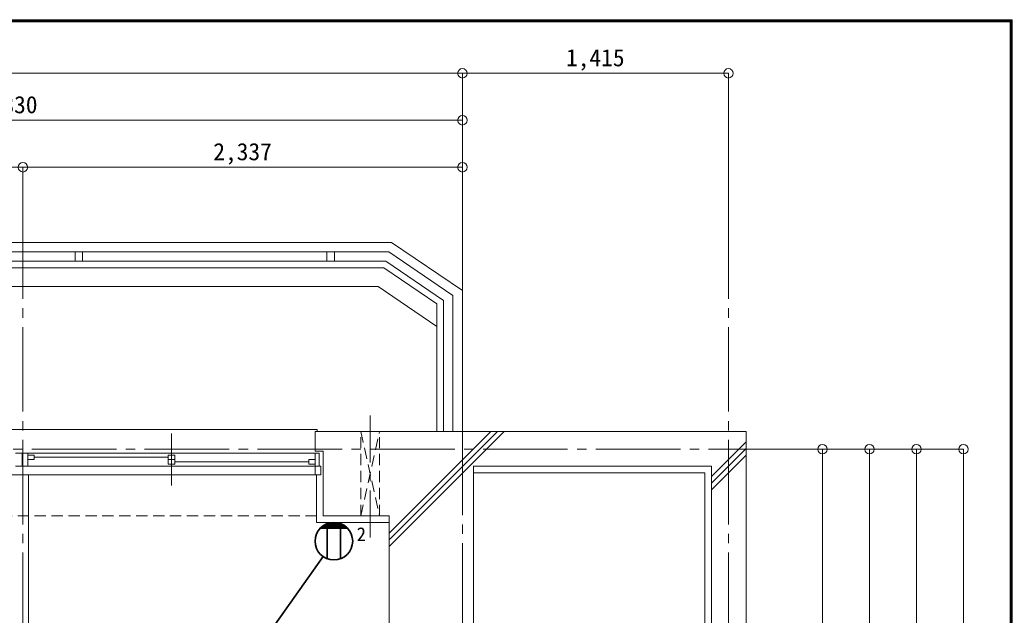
# Model space of a CAD drawing. Units: millimetres at full size, sheet at 1:50; details may follow other scales. Extents: x -9674 to 9699, y -6794 to 6791.
# Drawn here: x 4421 to 9699, y 3624 to 6791 of the extents above; entities that cross this region are included whole.
import ezdxf
from ezdxf.enums import TextEntityAlignment as Align

# ---------------------------------------------------------------- set-up
doc = ezdxf.new("R2010")
doc.units = ezdxf.units.MM
doc.header["$LTSCALE"] = 50
doc.header["$PDMODE"] = 32
doc.header["$PDSIZE"] = 50
for name, pattern in [('CHAIN1', [8, 5, -1, 1, -1]), ('CHAIN2', [12, 9, -1, 1, -1]), ('DASHED1', [1.8, 1.2, -0.6])]:
    doc.linetypes.add(name, pattern=pattern)
for name, color, linetype, lineweight in [('0-0_図面枠', 7, 'Continuous', 9), ('1-0_芯', 134, 'CHAIN2', 9), ('1-1_躯体', 134, 'Continuous', 9), ('1-2_間仕切', 134, 'Continuous', 9), ('1-3_建具', 134, 'Continuous', 9), ('1-6_ﾊﾞﾙｺﾆｰ・階段', 134, 'Continuous', 9), ('1-7_その他', 134, 'DASHED1', 9), ('1-8_ハッチ', 134, 'Continuous', 9), ('1-B_寸法', 134, 'Continuous', 9), ('1-C_梁', 134, 'DASHED1', 9), ('2-0_芯', 2, 'Continuous', 35)]:
    doc.layers.add(name, color=color, linetype=linetype, lineweight=lineweight)
doc.styles.add('ＭＳ ゴシック', font='')
doc.styles.get('ＭＳ ゴシック').set_extended_font_data('MS Gothic')

msp = doc.modelspace()

# ---------------------------------------------------------------- linework, layer by layer
at = {"layer": '0-0_図面枠'}
for p, q in [((9698.92, 6791.43), (-9673.92, 6791.43)), ((9697.16, 6789.66), (-9672.16, 6789.66)), ((9695.4, 6787.9), (-9670.4, 6787.9)), ((-9668.64, 6786.14), (9693.64, 6786.14)), ((9691.87, 6784.38), (-9666.87, 6784.38)), ((9690.11, 6782.61), (-9665.11, 6782.61)), ((9688.35, 6780.85), (-9663.35, 6780.85)), ((9688.35, -6783.35), (9688.35, 6780.85)), ((9690.11, -6785.11), (9690.11, 6782.61)), ((9691.87, -6786.88), (9691.87, 6784.38)), ((9693.64, 6786.14), (9693.64, -6788.64)), ((9695.4, -6790.4), (9695.4, 6787.9)), ((9697.16, -6792.16), (9697.16, 6789.66)), ((9698.92, -6793.93), (9698.92, 6791.43))]:
    msp.add_line(p, q, dxfattribs=at)
at = {"layer": '1-0_芯'}
for p, q in [((4437.58, 5756.89), (4437.58, 921.89)), ((6774.58, -3643.11), (6774.58, 5756.89)), ((8189.58, 5756.89), (8189.58, 1341.89)), ((-8715.42, 4506.89), (8439.58, 4506.89))]:
    msp.add_line(p, q, dxfattribs=at)
at = {"layer": '1-1_躯体'}
for p, q in [((5992.58, 4496.89), (5992.58, 4601.89)), ((8284.58, 4601.89), (5992.58, 4601.89)), ((8284.58, 4601.89), (8284.58, 3491.89)), ((6034.58, 4496.89), (5992.58, 4496.89)), ((6034.58, 4151.89), (6034.58, 4496.89)), ((8099.58, 4416.89), (8099.58, 3456.89)), ((6384.58, 4151.89), (6034.58, 4151.89)), ((6384.58, 3516.89), (6384.58, 4151.89))]:
    msp.add_line(p, q, dxfattribs=at)
msp.add_lwpolyline([(6384.58, 3516.89), (6834.58, 3516.89), (6834.58, 4416.89), (8099.58, 4416.89)], dxfattribs=at)
at = {"layer": '1-2_間仕切'}
msp.add_line((4467.58, 4369.89), (4467.58, 1985.89), dxfattribs=at)
at = {"layer": '1-3_建具'}
for p, q in [((2872.58, 4611.89), (6002.58, 4611.89)), ((6002.58, 4601.89), (6002.58, 4611.89)), ((5227.58, 4590.37), (5227.58, 4313.41)), ((4397.58, 4486.89), (4477.58, 4486.89)), ((4432.58, 4416.89), (4432.58, 4486.89)), ((4462.58, 4486.89), (4462.58, 4416.89)), ((5977.58, 4486.89), (4477.58, 4486.89)), ((6012.58, 4486.89), (5977.58, 4486.89)), ((5992.58, 4416.89), (5992.58, 4486.89)), ((6012.58, 4486.89), (6012.58, 4416.89)), ((4497.58, 4451.89), (4462.58, 4451.89)), ((5210.08, 4463.89), (4497.58, 4463.89)), ((5210.08, 4427.89), (5210.08, 4475.89)), ((5245.08, 4475.89), (5210.08, 4475.89)), ((5245.08, 4451.89), (5210.08, 4451.89)), ((5245.08, 4427.89), (5245.08, 4475.89)), ((5957.58, 4439.89), (5245.08, 4439.89)), ((5957.58, 4451.89), (5992.58, 4451.89)), ((5957.58, 4427.89), (5957.58, 4451.89)), ((4477.58, 4416.89), (4397.58, 4416.89)), ((5977.58, 4416.89), (4477.58, 4416.89)), ((5245.08, 4427.89), (5210.08, 4427.89)), ((5957.58, 4427.89), (5992.58, 4427.89)), ((5977.58, 4416.89), (5992.58, 4416.89)), ((6022.58, 4416.89), (5992.58, 4416.89)), ((5992.58, 4369.89), (5992.58, 4416.89)), ((6022.58, 4369.89), (6022.58, 4416.89)), ((2882.58, 4369.89), (5992.58, 4369.89)), ((6022.58, 4369.89), (5992.58, 4369.89)), ((6022.58, 4369.89), (6022.58, 4370.93))]:
    msp.add_line(p, q, dxfattribs=at)
msp.add_lwpolyline([(4497.58, 4451.89), (4497.58, 4475.89), (4462.58, 4475.89)], dxfattribs=at)
at = {"layer": '1-6_ﾊﾞﾙｺﾆｰ・階段'}
for p, q in [((4714.58, 5506.89), (4714.58, 5556.89)), ((4754.58, 5506.89), (4754.58, 5556.89)), ((6054.58, 5506.89), (6054.58, 5556.89)), ((6094.58, 5506.89), (6094.58, 5556.89)), ((6383.22, 5556.89), (6724.58, 5325.39)), ((6367.87, 5506.89), (6674.58, 5298.88)), ((6639.58, 4601.89), (6639.58, 5280.33)), ((6674.58, 4601.89), (6674.58, 5298.88)), ((6724.58, 4601.89), (6724.58, 5325.39))]:
    msp.add_line(p, q, dxfattribs=at)
for points in [[(3020.58, 5606.89), (6398.58, 5606.89), (6774.58, 5351.89), (6774.58, 4601.89)], [(2659.93, 5301.89), (3035.93, 5556.89), (6383.22, 5556.89)], [(2675.29, 5251.89), (3051.29, 5506.89), (6367.87, 5506.89)], [(2686.04, 5216.89), (3062.04, 5471.89), (6357.12, 5471.89), (6639.58, 5280.33)], [(2344.58, 5116.89), (2716.75, 5116.89), (3092.75, 5371.89), (6326.41, 5371.89), (6639.58, 5159.5)]]:
    msp.add_lwpolyline(points, dxfattribs=at)
at = {"layer": '1-7_その他', "linetype": 'CHAIN1'}
msp.add_line((6284.19, 4036.89), (6284.19, 4701.89), dxfattribs=at)
at = {"layer": '1-7_その他'}
for p, q in [((6234.19, 4151.89), (6234.19, 4601.89)), ((6234.19, 4151.89), (6334.19, 4601.89)), ((6234.19, 4601.89), (6334.19, 4151.89)), ((6334.19, 4151.89), (6334.19, 4601.89))]:
    msp.add_line(p, q, dxfattribs=at)
at = {"layer": '1-8_ハッチ'}
for p, q in [((6384.58, 3989.83), (6996.64, 4601.89)), ((6384.58, 4025.19), (6961.28, 4601.89)), ((6384.58, 4060.54), (6925.93, 4601.89)), ((8099.58, 4361.33), (8284.58, 4546.33)), ((8099.58, 4325.97), (8284.58, 4510.97)), ((8099.58, 4290.62), (8284.58, 4475.62)), ((6834.58, 4381.89), (8064.58, 4381.89)), ((8064.58, 4381.89), (8064.58, 3451.89))]:
    msp.add_line(p, q, dxfattribs=at)
msp.add_lwpolyline([(6384.58, 4116.89), (5999.58, 4116.89), (5999.58, 4369.89)], dxfattribs=at)
at = {"layer": '1-B_寸法'}
for p, q in [((6774.58, 6506.89), (8189.58, 6506.89)), ((6774.58, 6506.89), (6774.58, 5756.89)), ((8189.58, 6506.89), (8189.58, 5756.89)), ((1944.58, 6256.89), (6774.58, 6256.89)), ((1944.58, 6006.89), (4437.58, 6006.89)), ((4437.58, 6006.89), (6774.58, 6006.89)), ((4437.58, 6006.89), (4437.58, 5756.89)), ((8439.58, 4506.89), (9439.58, 4506.89)), ((8689.58, 1891.89), (8689.58, 4506.89)), ((8939.58, 921.89), (8939.58, 4506.89)), ((9189.58, 4506.89), (9189.58, 1341.89)), ((9439.58, -83.11), (9439.58, 4506.89))]:
    msp.add_line(p, q, dxfattribs=at)
msp.add_lwpolyline([(-8215.42, 6506.89), (-6725.42, 6506.89), (6774.58, 6506.89)], dxfattribs=at)
for p in [(6774.58, 6506.89), (8189.58, 6506.89), (6774.58, 6256.89), (4437.58, 6006.89), (6774.58, 6006.89), (8689.58, 4506.89), (8939.58, 4506.89), (9189.58, 4506.89), (9439.58, 4506.89)]:
    msp.add_point(p, dxfattribs=at)
at = {"layer": '1-C_梁'}
msp.add_line((5999.58, 4151.89), (2719.58, 4151.89), dxfattribs=at)
at = {"layer": '2-0_芯'}
for p, q in [((6019.83, 4087.75), (6162.66, 4087.75)), ((6022.9, 4090.75), (6159.59, 4090.75)), ((6029.93, 4096.75), (6152.55, 4096.75)), ((6038.57, 4102.75), (6143.92, 4102.75)), ((6049.78, 4108.75), (6132.71, 4108.75)), ((6056.24, 4111.43), (6056.24, 3924.04)), ((6066.92, 4114.75), (6115.57, 4114.75)), ((6126.24, 4111.43), (6126.24, 3924.04)), ((6033.51, 3936.06), (5576.11, 3288.98))]:
    msp.add_line(p, q, dxfattribs=at)
msp.add_circle((6091.24, 4017.74), 100.02, dxfattribs=at)

# ---------------------------------------------------------------- texts
at = {"layer": '1-B_寸法', "style": 'ＭＳ ゴシック'}
for s, p in [('1,415', (7325.83, 6516.89)), ('4,830', (4203.33, 6266.89)), ('2,337', (5449.83, 6016.89))]:
    msp.add_text(s, height=91.64, dxfattribs=at).set_placement(p, align=Align.BOTTOM_LEFT)
at = {"layer": '2-0_芯', "color": 7, "style": 'ＭＳ ゴシック'}
msp.add_text('2', height=73.31, dxfattribs=at).set_placement((6212.36, 3996.25), align=Align.BOTTOM_LEFT)

doc.saveas('drawing.dxf')
